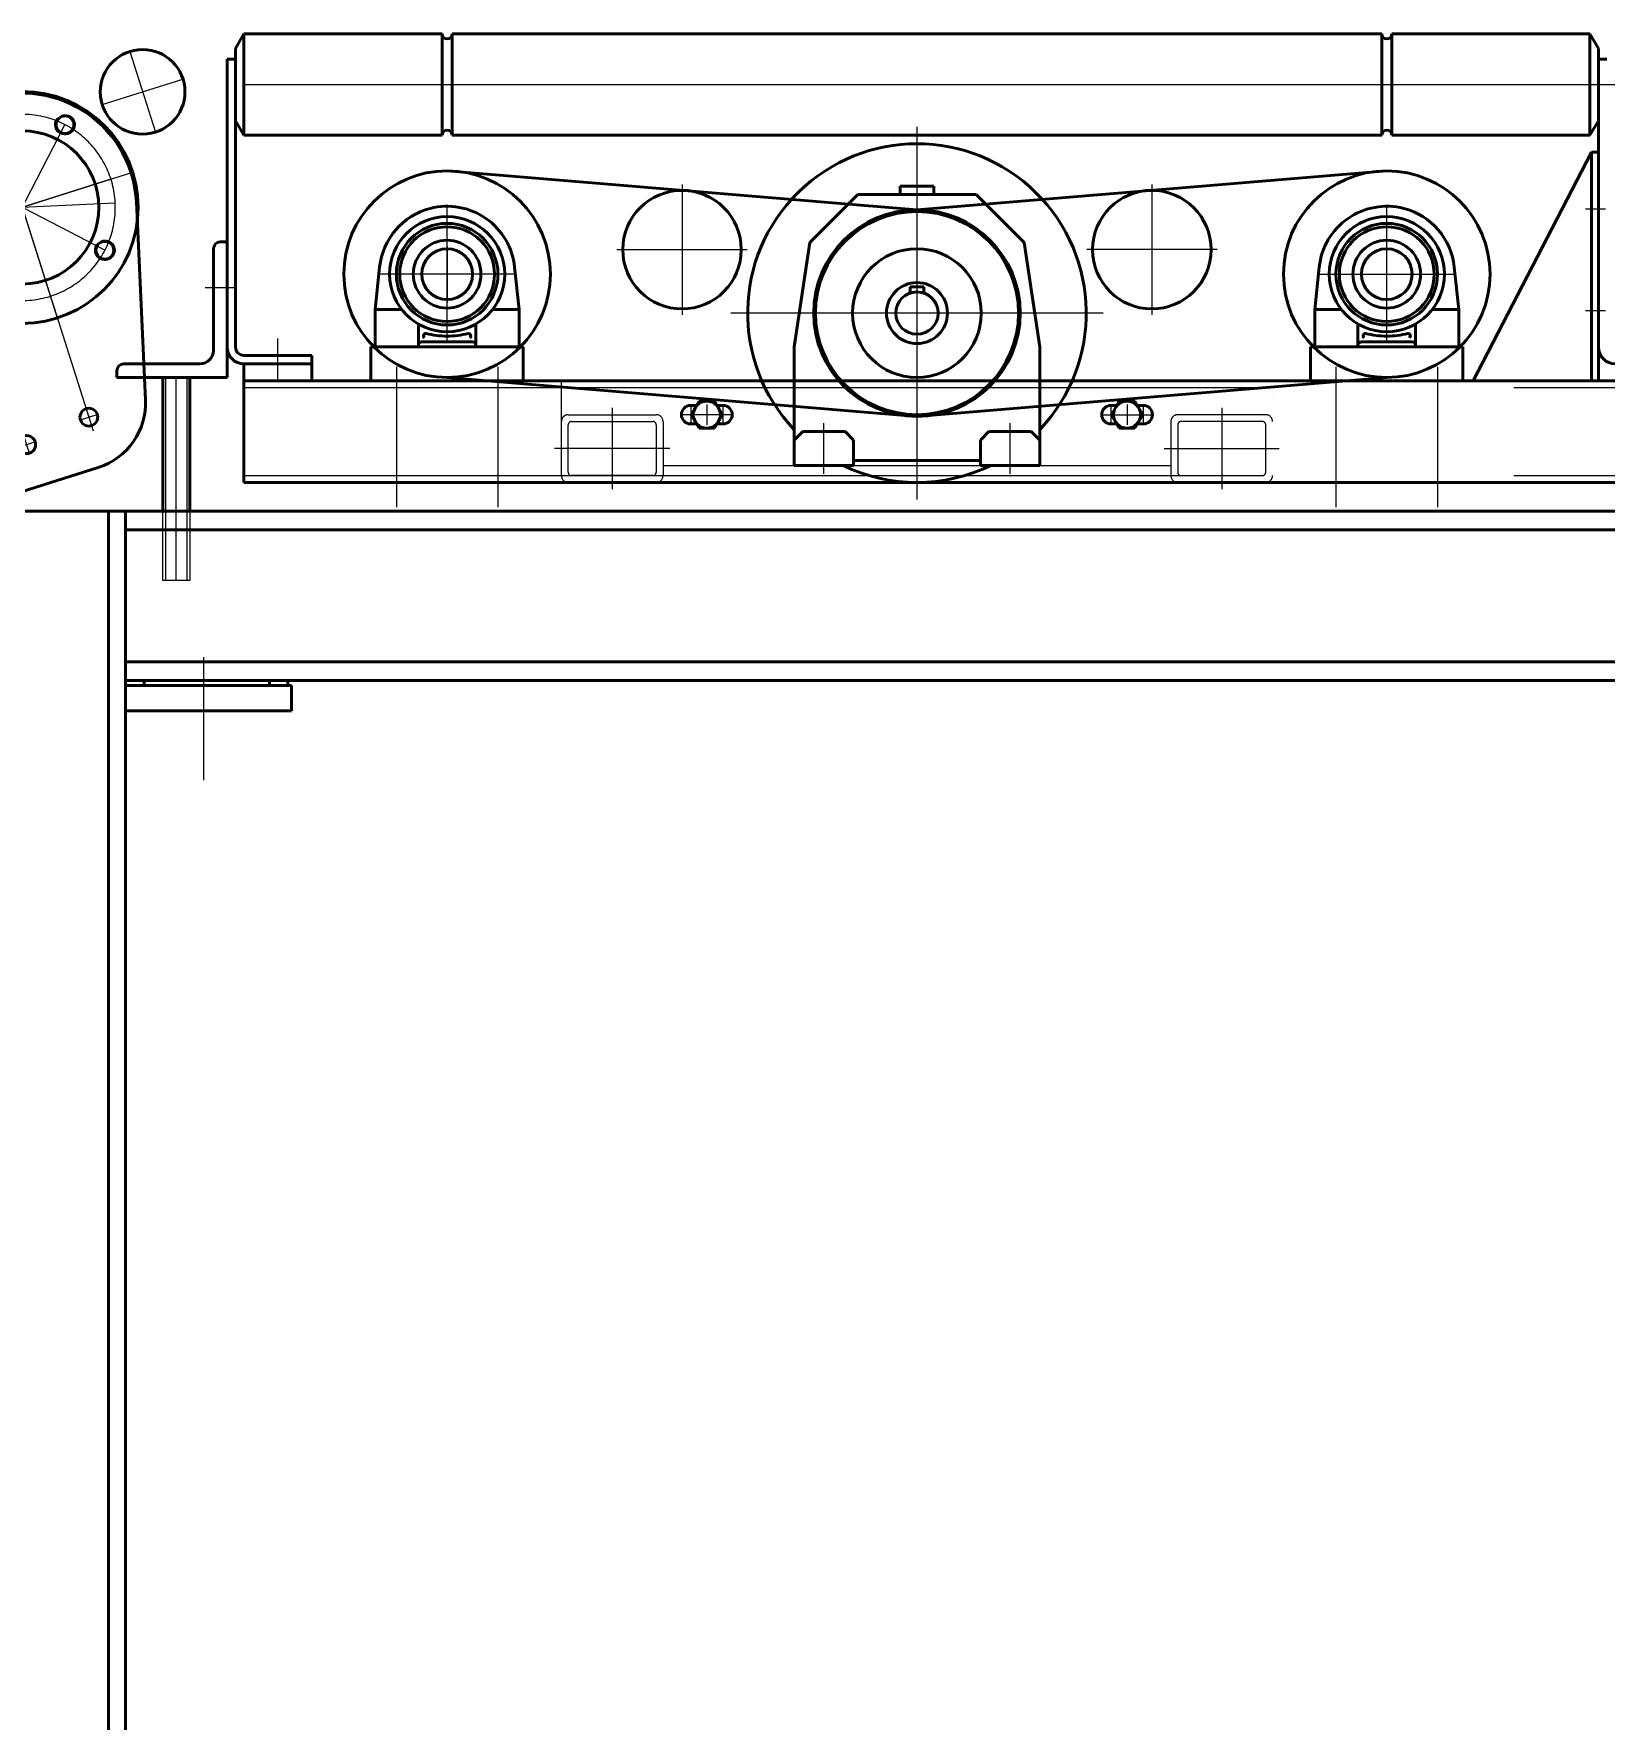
# Model space of a CAD drawing. Header units: millimetres. Extents: x 0 to 118800, y 79635 to 177025.
# Drawn here: x 30269 to 31198, y 100003 to 101000 of the extents above; entities that cross this region are included whole.
import ezdxf

# ---------------------------------------------------------------- set-up
doc = ezdxf.new("R2010")
doc.units = ezdxf.units.MM
doc.header["$LTSCALE"] = 200
for name, pattern in [('AM_DIN_F_W050', [6.25, 4.75, -1.5]), ('AM_DIN_G_W050', [13.75, 9.75, -1.5, 1, -1.5]), ('AM_ISO02W050x2', [3.75, 3, -0.75]), ('AM_ISO08W050x2', [9, 6, -0.75, 1.5, -0.75]), ('AUSGEZOGEN', [0]), ('PUNKT', [0.25, 0, -0.25])]:
    doc.linetypes.add(name, pattern=pattern)
doc.layers.add('1', color=7, linetype='Continuous')
for name, color, linetype, lineweight in [('AM_0', 7, 'Continuous', 50), ('AM_0N', 7, 'Continuous', 50), ('AM_2', 5, 'Continuous', 50), ('AM_3', 6, 'AM_DIN_F_W050', 25), ('AM_7', 4, 'AM_DIN_G_W050', 25)]:
    doc.layers.add(name, color=color, linetype=linetype, lineweight=lineweight)

# ---------------------------------------------------------------- blocks, each defined once
blk = doc.blocks.new('*U405')
at = {"layer": 'AM_0N'}
for p, q in [((30323.58, 100718.08), (30223.58, 100718.08)), ((30313.58, 100718.08), (30313.58, 99200.08)), ((30323.58, 99200.08), (30323.58, 100718.08))]:
    blk.add_line(p, q, dxfattribs=at)
blk = doc.blocks.new('AFlaschBD120')
at = {"layer": '1', "color": 4, "linetype": 'AUSGEZOGEN'}
for centre in [(398.79, 543.14), (476.57, 543.14), (398.79, 465.36), (476.57, 465.36)]:
    blk.add_arc(centre, 6, 85.77725, 56.52554, dxfattribs=at)
at = {"layer": 'AM_0'}
for p, q in [((437.68, 571.75), (466.68, 571.75)), ((466.68, 571.75), (466.68, 568.75)), ((466.68, 568.75), (717.68, 568.75)), ((717.68, 552.5), (717.68, 568.75)), ((717.68, 552.5), (729.68, 552.5)), ((729.68, 516.25), (729.68, 552.5)), ((612.68, 528.75), (612.68, 488.75)), ((612.68, 528.75), (642.68, 528.75)), ((642.68, 528.75), (642.68, 488.75)), ((717.68, 516.25), (729.68, 516.25)), ((717.68, 501.25), (717.68, 516.25)), ((717.68, 501.25), (729.68, 501.25)), ((729.68, 466), (729.68, 501.25)), ((612.68, 488.75), (642.68, 488.75)), ((372.48, 486.78), (402.72, 373.9)), ((717.68, 466), (729.68, 466)), ((717.68, 466), (717.68, 447.75)), ((717.68, 447.75), (687.68, 418.75)), ((532.65, 350.4), (601, 418.75)), ((601, 418.75), (687.68, 418.75)), ((441.36, 344.25), (517.8, 344.25))]:
    blk.add_line(p, q, dxfattribs=at)
for centre, radius in [((491.68, 562.75), 4), ((437.68, 504.25), 45.25), ((398.79, 543.14), 5.25), ((476.57, 543.14), 5.25), ((567.68, 543.75), 5.25), ((687.68, 543.75), 5.25), ((567.68, 473.75), 5.25), ((687.68, 473.75), 5.25), ((398.79, 465.36), 5.25), ((476.57, 465.36), 5.25), ((437.68, 374.25), 5.25), ((477.68, 369.97), 5.35), ((517.68, 365.69), 5.25)]:
    blk.add_circle(centre, radius, dxfattribs=at)
for centre, radius, start, end in [((437.68, 504.25), 67.5, 90.00001, 194.99995), ((441.36, 384.25), 40, 194.99997, 270), ((517.8, 365.25), 21, 270, 314.99999)]:
    blk.add_arc(centre, radius, start, end, dxfattribs=at)
at = {"layer": 'AM_3', "linetype": 'AM_ISO02W050x2'}
for p, q in [((550.18, 553.55), (550.18, 463.95)), ((550.18, 553.55), (585.18, 553.55)), ((585.18, 553.55), (585.18, 463.95)), ((670.18, 553.55), (705.18, 553.55)), ((670.18, 553.55), (670.18, 463.95)), ((705.18, 553.55), (705.18, 463.95)), ((550.18, 463.95), (585.18, 463.95)), ((670.18, 463.95), (705.18, 463.95))]:
    blk.add_line(p, q, dxfattribs=at)
for centre in [(548.22, 545.65), (548.22, 543.15), (548.22, 540.65), (587.13, 545.65), (587.13, 543.15), (587.13, 540.65), (668.22, 545.65), (668.22, 543.15), (668.22, 540.65), (707.13, 545.65), (707.13, 543.15), (707.13, 540.65), (548.22, 538.15), (587.13, 538.15), (668.22, 538.15), (707.13, 538.15), (548.22, 495.65), (548.22, 493.15), (548.22, 490.65), (587.13, 495.65), (587.13, 493.15), (587.13, 490.65), (668.22, 495.65), (668.22, 493.15), (668.22, 490.65), (707.13, 495.65), (707.13, 493.15), (707.13, 490.65), (548.22, 488.15), (587.13, 488.15), (668.22, 488.15), (707.13, 488.15)]:
    blk.add_arc(centre, 2, 180, 0, dxfattribs=at)
at = {"layer": 'AM_7', "linetype": 'AM_ISO08W050x2'}
for p, q in [((437.68, 577.3), (437.68, 365.69)), ((496.08, 562.75), (487.28, 562.75)), ((491.68, 567.15), (491.68, 558.35)), ((567.68, 533.5), (567.68, 554)), ((687.68, 533.5), (687.68, 554)), ((717.68, 465.5), (717.68, 552)), ((398.79, 465.36), (476.57, 543.14)), ((476.57, 465.36), (398.79, 543.14)), ((557.43, 543.75), (577.93, 543.75)), ((677.43, 543.75), (697.93, 543.75)), ((627.68, 528.75), (627.68, 488.75)), ((593.61, 508.75), (648.94, 508.75)), ((382.68, 504.25), (555.94, 504.25)), ((384.55, 490.02), (437.68, 504.25)), ((567.68, 463.5), (567.68, 484)), ((687.68, 463.5), (687.68, 484)), ((557.43, 473.75), (577.93, 473.75)), ((677.43, 473.75), (697.93, 473.75)), ((437.68, 380.03), (437.68, 368.48)), ((443.45, 374.25), (431.9, 374.25)), ((483.56, 369.97), (471.79, 369.97)), ((477.68, 375.86), (477.68, 364.09)), ((517.68, 371.47), (517.68, 359.92)), ((523.45, 365.69), (511.9, 365.69))]:
    blk.add_line(p, q, dxfattribs=at)
blk.add_circle((437.68, 504.25), 55, dxfattribs=at)
blk = doc.blocks.new('guf ohne Mittelspannung')
at = {"layer": 'AM_0'}
for centre, radius in [((-3360, -25), 25), ((-3271.5, -68.5), 68.5)]:
    blk.add_circle(centre, radius, dxfattribs=at)
at = {"layer": 'AM_7', "linetype": 'AM_ISO08W050x2'}
for p, q in [((-3360, 0), (-3360, -50)), ((-3271.5, 0), (-3271.5, -137)), ((-3335, -25), (-3385, -25)), ((-3203, -68.5), (-3340, -68.5))]:
    blk.add_line(p, q, dxfattribs=at)
at = {"layer": 'AM_0'}
blk.add_blockref('AFlaschBD120', (-3709.18, -572.75), dxfattribs=at)

msp = doc.modelspace()

# ---------------------------------------------------------------- linework, layer by layer
at = {"layer": '1', "color": 5, "linetype": 'PUNKT'}
msp.add_line((31001.08, 100735.08), (31001.08, 100795.08), dxfattribs=at)
msp.add_line((31001.08, 100735.08), (31001.08, 100795.08), dxfattribs=at)
at = {"layer": '1', "color": 7, "linetype": 'AUSGEZOGEN'}
for p, q in [((30637.08, 100735.08), (30585.08, 100735.08)), ((30637.08, 100735.08), (30585.08, 100735.08)), ((30641.08, 100735.08), (30941.08, 100735.08)), ((30641.08, 100735.08), (30941.08, 100735.08)), ((30945.08, 100735.08), (30997.08, 100735.08)), ((30945.08, 100735.08), (30997.08, 100735.08))]:
    msp.add_line(p, q, dxfattribs=at)
at = {"layer": '1', "color": 5, "linetype": 'PUNKT'}
for centre in [(30666.97, 100775.08), (30666.97, 100775.08), (30915.19, 100775.08), (30915.19, 100775.08)]:
    msp.add_circle(centre, 5.5, dxfattribs=at)
at = {"layer": 'AM_0'}
for p, q in [((30393.58, 101000.08), (30388.58, 100991.41)), ((30393.58, 101000.08), (30388.58, 100991.41)), ((30393.58, 100940.08), (30393.58, 101000.08)), ((30393.58, 101000.08), (30510.58, 101000.08)), ((30393.58, 100940.08), (30393.58, 101000.08)), ((30393.58, 101000.08), (30510.58, 101000.08)), ((30510.58, 101000.08), (30510.58, 100940.08)), ((30510.58, 101000.08), (30510.58, 100940.08)), ((30516.58, 101000.08), (30516.58, 100940.08)), ((30516.58, 101000.08), (31065.58, 101000.08)), ((30516.58, 101000.08), (30516.58, 100940.08)), ((30516.58, 101000.08), (31065.58, 101000.08)), ((31065.58, 101000.08), (31065.58, 100940.08)), ((31065.58, 101000.08), (31065.58, 100940.08)), ((31071.58, 101000.08), (31188.58, 101000.08)), ((31071.58, 101000.08), (31071.58, 100940.08)), ((31071.58, 101000.08), (31071.58, 100940.08)), ((31071.58, 101000.08), (31188.58, 101000.08)), ((31188.58, 101000.08), (31188.58, 100940.08)), ((31188.58, 101000.08), (31193.58, 100991.41)), ((31188.58, 101000.08), (31188.58, 100940.08)), ((31188.58, 101000.08), (31193.58, 100991.41)), ((30388.58, 100948.74), (30388.58, 100991.42)), ((30388.58, 100948.74), (30388.58, 100991.42)), ((31193.58, 100948.74), (31193.58, 100991.42)), ((31193.58, 100948.74), (31193.58, 100991.42)), ((30388.58, 100985.08), (30383.58, 100985.08)), ((30383.58, 100815.08), (30383.58, 100985.08)), ((30388.58, 100985.08), (30383.58, 100985.08)), ((30383.58, 100815.08), (30383.58, 100985.08)), ((30388.58, 100815.08), (30388.58, 100985.08)), ((30388.58, 100815.08), (30388.58, 100985.08)), ((31198.58, 100985.08), (31193.58, 100985.08)), ((31193.58, 100815.08), (31193.58, 100985.08)), ((31198.58, 100985.08), (31193.58, 100985.08)), ((31193.58, 100815.08), (31193.58, 100985.08)), ((30393.58, 100940.08), (30388.58, 100948.74)), ((30393.58, 100940.08), (30388.58, 100948.74)), ((31188.58, 100940.08), (31193.58, 100948.74)), ((31188.58, 100940.08), (31193.58, 100948.74)), ((30393.58, 100940.08), (30510.58, 100940.08)), ((30393.58, 100940.08), (30510.58, 100940.08)), ((30516.58, 100940.08), (31065.58, 100940.08)), ((30516.58, 100940.08), (31065.58, 100940.08)), ((31071.58, 100940.08), (31188.58, 100940.08)), ((31071.58, 100940.08), (31188.58, 100940.08)), ((31119.58, 100795.08), (31189.58, 100930.08)), ((31119.58, 100795.08), (31189.58, 100930.08)), ((31189.58, 100795.08), (31189.58, 100930.08)), ((31193.58, 100930.08), (31189.58, 100930.08)), ((31189.58, 100795.08), (31189.58, 100930.08)), ((31193.58, 100930.08), (31189.58, 100930.08)), ((31193.58, 100795.08), (31193.58, 100930.08)), ((31193.58, 100795.08), (31193.58, 100930.08)), ((30801.08, 100910.08), (30781.08, 100910.08)), ((30781.08, 100910.08), (30781.08, 100905.08)), ((30801.08, 100910.08), (30781.08, 100910.08)), ((30781.08, 100910.08), (30781.08, 100905.08)), ((30801.08, 100910.08), (30801.08, 100905.08)), ((30801.08, 100910.08), (30801.08, 100905.08)), ((30756.08, 100905.08), (30727.79, 100876.79)), ((30756.08, 100905.08), (30727.79, 100876.79)), ((30756.08, 100905.08), (30826.08, 100905.08)), ((30756.08, 100905.08), (30826.08, 100905.08)), ((30826.08, 100905.08), (30854.36, 100876.79)), ((30826.08, 100905.08), (30854.36, 100876.79)), ((30379.58, 100877.08), (30383.58, 100877.08)), ((30379.58, 100877.08), (30383.58, 100877.08)), ((30383.58, 100877.08), (30383.58, 100797.08)), ((30383.58, 100877.08), (30383.58, 100797.08)), ((30375.58, 100813.08), (30375.58, 100873.08)), ((30375.58, 100813.08), (30375.58, 100873.08)), ((30727.79, 100876.79), (30718.58, 100815.08)), ((30727.79, 100876.79), (30718.58, 100815.08)), ((30854.36, 100876.79), (30863.58, 100815.08)), ((30854.36, 100876.79), (30863.58, 100815.08)), ((30471.08, 100837.18), (30473.7, 100862.24)), ((30471.08, 100837.18), (30473.7, 100862.24)), ((30556.08, 100837.18), (30553.46, 100862.24)), ((30556.08, 100837.18), (30553.46, 100862.24)), ((31026.08, 100837.18), (31028.7, 100862.24)), ((31026.08, 100837.18), (31028.7, 100862.24)), ((31111.08, 100837.18), (31108.46, 100862.24)), ((31111.08, 100837.18), (31108.46, 100862.24)), ((30795.08, 100850.58), (30787.08, 100850.58)), ((30787.08, 100850.58), (30787.08, 100846.92)), ((30795.08, 100850.58), (30787.08, 100850.58)), ((30787.08, 100850.58), (30787.08, 100846.92)), ((30795.08, 100846.92), (30795.08, 100850.58)), ((30795.08, 100846.92), (30795.08, 100850.58)), ((30486.76, 100837.18), (30471.08, 100837.18)), ((30471.08, 100815.18), (30471.08, 100837.18)), ((30486.76, 100837.18), (30471.08, 100837.18)), ((30471.08, 100815.18), (30471.08, 100837.18)), ((30556.08, 100837.18), (30540.4, 100837.18)), ((30556.08, 100837.18), (30540.4, 100837.18)), ((30556.08, 100815.18), (30556.08, 100837.18)), ((30556.08, 100815.18), (30556.08, 100837.18)), ((31026.08, 100837.18), (31041.76, 100837.18)), ((31026.08, 100815.18), (31026.08, 100837.18)), ((31026.08, 100837.18), (31041.76, 100837.18)), ((31026.08, 100815.18), (31026.08, 100837.18)), ((31095.4, 100837.18), (31111.08, 100837.18)), ((31095.4, 100837.18), (31111.08, 100837.18)), ((31111.08, 100815.18), (31111.08, 100837.18)), ((31111.08, 100815.18), (31111.08, 100837.18)), ((30496.58, 100815.18), (30496.58, 100828.63)), ((30496.58, 100815.18), (30496.58, 100828.63)), ((30530.58, 100815.18), (30530.58, 100828.63)), ((30530.58, 100815.18), (30530.58, 100828.63)), ((31051.58, 100815.18), (31051.58, 100828.63)), ((31051.58, 100815.18), (31051.58, 100828.63)), ((31085.58, 100815.18), (31085.58, 100828.63)), ((31085.58, 100815.18), (31085.58, 100828.63)), ((30528.58, 100818.08), (30498.58, 100818.08)), ((30528.58, 100818.08), (30498.58, 100818.08)), ((31053.58, 100818.08), (31083.58, 100818.08)), ((31053.58, 100818.08), (31083.58, 100818.08)), ((30433.58, 100810.08), (30393.58, 100810.08)), ((30433.58, 100810.08), (30393.58, 100810.08)), ((30433.58, 100805.08), (30433.58, 100810.08)), ((30433.58, 100805.08), (30433.58, 100810.08)), ((30468.58, 100815.18), (30468.58, 100795.08)), ((30558.58, 100815.18), (30468.58, 100815.18)), ((30468.58, 100815.18), (30468.58, 100795.08)), ((30558.58, 100815.18), (30468.58, 100815.18)), ((30496.58, 100815.18), (30471.08, 100815.18)), ((30496.58, 100815.18), (30471.08, 100815.18)), ((30556.08, 100815.18), (30530.58, 100815.18)), ((30556.08, 100815.18), (30530.58, 100815.18)), ((30558.58, 100795.08), (30558.58, 100815.18)), ((30558.58, 100795.08), (30558.58, 100815.18)), ((30718.58, 100766.2), (30718.58, 100815.08)), ((30718.58, 100766.2), (30718.58, 100815.08)), ((30863.58, 100745.08), (30863.58, 100815.08)), ((30863.58, 100745.08), (30863.58, 100815.08)), ((31023.58, 100815.18), (31113.58, 100815.18)), ((31023.58, 100795.08), (31023.58, 100815.18)), ((31023.58, 100815.18), (31113.58, 100815.18)), ((31023.58, 100795.08), (31023.58, 100815.18)), ((31026.08, 100815.18), (31051.58, 100815.18)), ((31026.08, 100815.18), (31051.58, 100815.18)), ((31085.58, 100815.18), (31111.08, 100815.18)), ((31085.58, 100815.18), (31111.08, 100815.18)), ((31113.58, 100815.18), (31113.58, 100795.08)), ((31113.58, 100815.18), (31113.58, 100795.08)), ((30318.58, 100801.08), (30318.58, 100797.08)), ((30318.58, 100801.08), (30318.58, 100797.08)), ((30322.58, 100805.08), (30367.58, 100805.08)), ((30322.58, 100805.08), (30367.58, 100805.08)), ((30393.58, 100805.08), (30393.58, 100795.08)), ((30393.58, 100805.08), (30433.58, 100805.08)), ((30433.58, 100805.08), (30393.58, 100805.08)), ((30433.58, 100805.08), (30393.58, 100805.08)), ((30393.58, 100805.08), (30393.58, 100795.08)), ((30393.58, 100805.08), (30433.58, 100805.08)), ((30433.58, 100805.08), (30393.58, 100805.08)), ((30433.58, 100805.08), (30393.58, 100805.08)), ((30433.58, 100795.08), (30433.58, 100805.08)), ((30433.58, 100795.08), (30433.58, 100805.08)), ((30383.58, 100797.08), (30318.58, 100797.08)), ((30383.58, 100797.08), (30318.58, 100797.08)), ((30345.58, 100718.08), (30345.58, 100797.08)), ((30345.58, 100718.08), (30345.58, 100797.08)), ((30361.58, 100797.08), (30361.58, 100718.08)), ((30361.58, 100797.08), (30361.58, 100718.08)), ((30393.58, 100795.08), (30393.58, 100735.08)), ((30393.58, 100795.08), (31119.58, 100795.08)), ((30393.58, 100795.08), (30433.58, 100795.08)), ((30393.58, 100795.08), (30393.58, 100735.08)), ((30393.58, 100795.08), (31119.58, 100795.08)), ((30393.58, 100795.08), (30433.58, 100795.08)), ((31119.58, 100795.08), (31193.58, 100795.08)), ((31119.58, 100795.08), (31193.58, 100795.08)), ((31189.58, 100795.08), (31998.58, 100795.08)), ((31189.58, 100795.08), (31998.58, 100795.08)), ((30660.91, 100780.58), (30657.47, 100780.58)), ((30660.91, 100780.58), (30657.47, 100780.58)), ((30657.73, 100775.08), (30662.35, 100783.08)), ((30657.73, 100775.08), (30662.35, 100783.08)), ((30662.35, 100783.08), (30671.59, 100783.08)), ((30662.35, 100783.08), (30671.59, 100783.08)), ((30671.59, 100783.08), (30676.21, 100775.08)), ((30671.59, 100783.08), (30676.21, 100775.08)), ((30676.47, 100780.58), (30673.03, 100780.58)), ((30676.47, 100780.58), (30673.03, 100780.58)), ((30905.69, 100780.58), (30909.12, 100780.58)), ((30905.69, 100780.58), (30909.12, 100780.58)), ((30905.95, 100775.08), (30910.57, 100783.08)), ((30905.95, 100775.08), (30910.57, 100783.08)), ((30910.57, 100783.08), (30919.81, 100783.08)), ((30910.57, 100783.08), (30919.81, 100783.08)), ((30919.81, 100783.08), (30924.42, 100775.08)), ((30919.81, 100783.08), (30924.42, 100775.08)), ((30921.25, 100780.58), (30924.69, 100780.58)), ((30921.25, 100780.58), (30924.69, 100780.58)), ((30657.47, 100769.58), (30660.91, 100769.58)), ((30657.47, 100769.58), (30660.91, 100769.58)), ((30662.35, 100767.08), (30657.73, 100775.08)), ((30662.35, 100767.08), (30657.73, 100775.08)), ((30676.21, 100775.08), (30671.59, 100767.08)), ((30676.21, 100775.08), (30671.59, 100767.08)), ((30673.03, 100769.58), (30676.47, 100769.58)), ((30673.03, 100769.58), (30676.47, 100769.58)), ((30909.12, 100769.58), (30905.69, 100769.58)), ((30909.12, 100769.58), (30905.69, 100769.58)), ((30910.57, 100767.08), (30905.95, 100775.08)), ((30910.57, 100767.08), (30905.95, 100775.08)), ((30924.42, 100775.08), (30919.81, 100767.08)), ((30924.42, 100775.08), (30919.81, 100767.08)), ((30924.69, 100769.58), (30921.25, 100769.58)), ((30924.69, 100769.58), (30921.25, 100769.58)), ((30671.59, 100767.08), (30662.35, 100767.08)), ((30671.59, 100767.08), (30662.35, 100767.08)), ((30718.58, 100745.08), (30718.58, 100766.2)), ((30718.58, 100745.08), (30718.58, 100766.2)), ((30723.58, 100765.08), (30718.58, 100760.08)), ((30723.58, 100765.08), (30718.58, 100760.08)), ((30723.58, 100765.08), (30748.58, 100765.08)), ((30723.58, 100765.08), (30748.58, 100765.08)), ((30753.58, 100760.08), (30748.58, 100765.08)), ((30753.58, 100760.08), (30748.58, 100765.08)), ((30753.58, 100745.08), (30753.58, 100760.08)), ((30753.58, 100745.08), (30753.58, 100760.08)), ((30833.58, 100765.08), (30828.58, 100760.08)), ((30833.58, 100765.08), (30828.58, 100760.08)), ((30828.58, 100745.08), (30828.58, 100760.08)), ((30828.58, 100745.08), (30828.58, 100760.08)), ((30833.58, 100765.08), (30858.58, 100765.08)), ((30833.58, 100765.08), (30858.58, 100765.08)), ((30858.58, 100765.08), (30863.58, 100760.08)), ((30858.58, 100765.08), (30863.58, 100760.08)), ((30919.81, 100767.08), (30910.57, 100767.08)), ((30919.81, 100767.08), (30910.57, 100767.08)), ((30828.58, 100748.08), (30753.58, 100748.08)), ((30828.58, 100748.08), (30753.58, 100748.08)), ((30718.58, 100745.08), (30747.49, 100745.08)), ((30718.58, 100745.08), (30747.49, 100745.08)), ((30747.49, 100745.08), (30753.58, 100745.08)), ((30747.49, 100745.08), (30753.58, 100745.08)), ((30863.58, 100745.08), (30828.58, 100745.08)), ((30863.58, 100745.08), (30828.58, 100745.08)), ((30393.58, 100735.08), (31998.58, 100735.08)), ((30393.58, 100735.08), (31998.58, 100735.08)), ((30323.58, 100718.08), (31972.58, 100718.08)), ((30323.58, 100718.08), (31972.58, 100718.08)), ((30323.58, 100707.08), (32068.58, 100707.08)), ((30323.58, 100707.08), (32068.58, 100707.08)), ((30323.58, 100629.08), (32068.58, 100629.08)), ((30323.58, 100629.08), (32068.58, 100629.08)), ((30323.58, 100618.08), (32068.58, 100618.08)), ((30323.58, 100618.08), (32068.58, 100618.08)), ((30334.58, 100615.08), (30334.58, 100618.08)), ((30334.58, 100615.08), (30334.58, 100618.08)), ((30408.58, 100615.08), (30408.58, 100618.08)), ((30408.58, 100615.08), (30408.58, 100618.08)), ((30419.58, 100615.08), (30419.58, 100618.08)), ((30419.58, 100615.08), (30419.58, 100618.08)), ((30421.58, 100615.08), (30323.58, 100615.08)), ((30421.58, 100615.08), (30323.58, 100615.08)), ((30421.58, 100600.08), (30421.58, 100615.08)), ((30421.58, 100600.08), (30421.58, 100615.08)), ((30323.58, 100600.08), (30421.58, 100600.08)), ((30323.58, 100600.08), (30421.58, 100600.08))]:
    msp.add_line(p, q, dxfattribs=at)
for centre, radius in [((30513.58, 100858.08), 34), ((30513.58, 100858.08), 34), ((30513.58, 100858.08), 34), ((30513.58, 100858.08), 34), ((30513.58, 100858.08), 30), ((30513.58, 100858.08), 30), ((30791.08, 100835.08), 61), ((30791.08, 100835.08), 61), ((30791.08, 100835.08), 60), ((30791.08, 100835.08), 60), ((31068.58, 100858.08), 34), ((31068.58, 100858.08), 34), ((31068.58, 100858.08), 30), ((31068.58, 100858.08), 30), ((30513.58, 100858.08), 28), ((30513.58, 100858.08), 28), ((30513.58, 100858.08), 20), ((30513.58, 100858.08), 20), ((31068.58, 100858.08), 28), ((31068.58, 100858.08), 28), ((31068.58, 100858.08), 20), ((31068.58, 100858.08), 20), ((30513.58, 100858.08), 15), ((30513.58, 100858.08), 15), ((30513.58, 100858.08), 15), ((30513.58, 100858.08), 15), ((31068.58, 100858.08), 15), ((31068.58, 100858.08), 15), ((30791.08, 100835.08), 18), ((30791.08, 100835.08), 18), ((30791.08, 100835.08), 12.5), ((30791.08, 100835.08), 12.5), ((30666.97, 100775.08), 8), ((30666.97, 100775.08), 8), ((30915.19, 100775.08), 8), ((30915.19, 100775.08), 8)]:
    msp.add_circle(centre, radius, dxfattribs=at)
for centre, radius, start, end in [((30513.58, 101000.08), 3, 180, 0), ((30513.58, 101000.08), 3, 180, 0), ((31068.58, 101000.08), 3, 180, 0), ((31068.58, 101000.08), 3, 180, 0), ((30513.58, 100940.08), 3, 0, 180), ((30513.58, 100940.08), 3, 0, 180), ((31068.58, 100940.08), 3, 0, 180), ((31068.58, 100940.08), 3, 0, 180), ((30791.08, 100835.08), 100, 316.46887, 223.53113), ((30791.08, 100835.08), 100, 316.46887, 223.53113), ((30513.58, 100858.08), 40.1, 104.46856, 174.03957), ((30513.58, 100858.08), 40.1, 104.46856, 174.03957), ((30513.58, 100858.08), 40.1, 5.96028, 104.46856), ((30513.58, 100858.08), 40.1, 5.96028, 104.46856), ((31068.58, 100858.08), 40.1, 75.53146, 174.03973), ((31068.58, 100858.08), 40.1, 75.53146, 174.03973), ((31068.58, 100858.08), 40.1, 5.96045, 75.53146), ((31068.58, 100858.08), 40.1, 5.96045, 75.53146), ((30379.58, 100873.08), 4, 90.00001, 180), ((30379.58, 100873.08), 4, 90.00001, 180), ((30498.58, 100816.08), 2, 90.00001, 180), ((30498.58, 100816.08), 2, 90.00001, 180), ((30500.98, 100821.65), 1.36, 83.0233, 235.1304), ((30500.98, 100821.65), 1.36, 83.0233, 235.1304), ((30513.88, 100875.73), 54.25, 256.42221, 269.68594), ((30513.88, 100875.73), 54.25, 256.42221, 269.68594), ((30513.28, 100875.73), 54.25, 270.31406, 283.57779), ((30513.28, 100875.73), 54.25, 270.31406, 283.57779), ((30526.18, 100821.65), 1.36, 304.8696, 96.97668), ((30526.18, 100821.65), 1.36, 304.8696, 96.97668), ((30528.58, 100816.08), 2, 0, 90.00001), ((30528.58, 100816.08), 2, 0, 90.00001), ((31053.58, 100816.08), 2, 90.00001, 180), ((31053.58, 100816.08), 2, 90.00001, 180), ((31055.98, 100821.65), 1.36, 83.02332, 235.13043), ((31055.98, 100821.65), 1.36, 83.02332, 235.13043), ((31068.88, 100875.73), 54.25, 256.42221, 269.68594), ((31068.88, 100875.73), 54.25, 256.42221, 269.68594), ((31068.28, 100875.73), 54.25, 270.31406, 283.57779), ((31068.28, 100875.73), 54.25, 270.31406, 283.57779), ((31081.18, 100821.65), 1.36, 304.8696, 96.97672), ((31081.18, 100821.65), 1.36, 304.8696, 96.97672), ((31083.58, 100816.08), 2, 0, 90.00001), ((31083.58, 100816.08), 2, 0, 90.00001), ((30367.58, 100813.08), 8, 270, 0), ((30367.58, 100813.08), 8, 270, 0), ((30393.58, 100815.08), 10, 180, 270), ((30393.58, 100815.08), 10, 180, 270), ((30393.58, 100815.08), 5, 180, 270), ((30393.58, 100815.08), 5, 180, 270), ((31203.58, 100815.08), 10, 180, 270), ((31203.58, 100815.08), 10, 180, 270), ((30322.58, 100801.08), 4, 90.00001, 180), ((30322.58, 100801.08), 4, 90.00001, 180), ((30657.47, 100775.08), 5.5, 90.00001, 270.00001), ((30657.47, 100775.08), 5.5, 90.00001, 270.00001), ((30676.47, 100775.08), 5.5, 270, 90), ((30676.47, 100775.08), 5.5, 270, 90), ((30905.69, 100775.08), 5.5, 89.99999, 269.99999), ((30905.69, 100775.08), 5.5, 89.99999, 269.99999), ((30924.69, 100775.08), 5.5, 270, 90), ((30924.69, 100775.08), 5.5, 270, 90), ((30791.08, 100835.08), 100, 244.15872, 295.84131), ((30791.08, 100835.08), 100, 244.15872, 295.84131)]:
    msp.add_arc(centre, radius, start, end, dxfattribs=at)
at = {"layer": 'AM_2'}
for p, q in [((30791.08, 100896.08), (30513.58, 100919.08)), ((30791.08, 100896.08), (30513.58, 100919.08)), ((30791.08, 100896.08), (31068.58, 100919.08)), ((30791.08, 100896.08), (31068.58, 100919.08)), ((30791.08, 100774.08), (30513.58, 100797.08)), ((30791.08, 100774.08), (30513.58, 100797.08)), ((30791.08, 100774.08), (31068.58, 100797.08)), ((30791.08, 100774.08), (31068.58, 100797.08))]:
    msp.add_line(p, q, dxfattribs=at)
for centre, radius in [((30513.58, 100858.08), 61), ((30513.58, 100858.08), 61), ((31068.58, 100858.08), 61), ((31068.58, 100858.08), 61), ((30652.33, 100872.58), 35), ((30652.33, 100872.58), 35), ((30929.83, 100872.58), 35), ((30929.83, 100872.58), 35), ((30791.08, 100835.08), 38), ((30791.08, 100835.08), 38)]:
    msp.add_circle(centre, radius, dxfattribs=at)
at = {"layer": 'AM_3', "linetype": 'AM_ISO02W050x2'}
for p, q in [((30347.33, 100718.08), (30347.33, 100797.08)), ((30347.33, 100718.08), (30347.33, 100797.08)), ((30359.83, 100797.08), (30359.83, 100718.08)), ((30359.83, 100797.08), (30359.83, 100718.08)), ((30393.58, 100791.08), (31998.58, 100791.08)), ((30393.58, 100791.08), (31998.58, 100791.08)), ((30581.08, 100739.08), (30581.08, 100795.08)), ((30581.08, 100739.08), (30581.08, 100795.08)), ((30585.08, 100775.08), (30637.08, 100775.08)), ((30585.08, 100775.08), (30637.08, 100775.08)), ((30585.08, 100741.08), (30585.08, 100769.08)), ((30585.08, 100741.08), (30585.08, 100769.08)), ((30587.08, 100771.08), (30635.08, 100771.08)), ((30587.08, 100771.08), (30635.08, 100771.08)), ((30637.08, 100769.08), (30637.08, 100741.08)), ((30637.08, 100769.08), (30637.08, 100741.08)), ((30641.08, 100771.08), (30641.08, 100739.08)), ((30641.08, 100771.08), (30641.08, 100739.08)), ((30941.08, 100771.08), (30941.08, 100739.08)), ((30941.08, 100771.08), (30941.08, 100739.08)), ((30997.08, 100775.08), (30945.08, 100775.08)), ((30997.08, 100775.08), (30945.08, 100775.08)), ((30945.08, 100769.08), (30945.08, 100741.08)), ((30945.08, 100769.08), (30945.08, 100741.08)), ((30995.08, 100771.08), (30947.08, 100771.08)), ((30995.08, 100771.08), (30947.08, 100771.08)), ((30997.08, 100741.08), (30997.08, 100769.08)), ((30997.08, 100741.08), (30997.08, 100769.08)), ((30393.58, 100739.08), (31998.58, 100739.08)), ((30393.58, 100739.08), (31998.58, 100739.08)), ((30635.08, 100739.08), (30587.08, 100739.08)), ((30635.08, 100739.08), (30587.08, 100739.08)), ((30641.08, 100745.08), (30941.08, 100745.08)), ((30641.08, 100745.08), (30941.08, 100745.08)), ((30947.08, 100739.08), (30995.08, 100739.08)), ((30947.08, 100739.08), (30995.08, 100739.08)), ((30345.58, 100677.08), (30345.58, 100718.08)), ((30345.58, 100677.08), (30345.58, 100718.08)), ((30347.33, 100677.08), (30347.33, 100718.08)), ((30347.33, 100677.08), (30347.33, 100718.08)), ((30359.83, 100718.08), (30359.83, 100677.08)), ((30359.83, 100718.08), (30359.83, 100677.08)), ((30361.58, 100718.08), (30361.58, 100677.08)), ((30361.58, 100718.08), (30361.58, 100677.08)), ((30361.58, 100677.08), (30345.58, 100677.08)), ((30361.58, 100677.08), (30345.58, 100677.08))]:
    msp.add_line(p, q, dxfattribs=at)
for centre, radius, start, end in [((30585.08, 100771.08), 4, 89.99999, 180), ((30585.08, 100771.08), 4, 89.99999, 180), ((30587.08, 100769.08), 2, 89.99999, 180), ((30587.08, 100769.08), 2, 89.99999, 180), ((30635.08, 100769.08), 2, 0, 90), ((30635.08, 100769.08), 2, 0, 90), ((30637.08, 100771.08), 4, 0, 90), ((30637.08, 100771.08), 4, 0, 90), ((30945.08, 100771.08), 4, 89.99999, 180), ((30945.08, 100771.08), 4, 89.99999, 180), ((30947.08, 100769.08), 2, 89.99999, 180), ((30947.08, 100769.08), 2, 89.99999, 180), ((30995.08, 100769.08), 2, 0, 90), ((30995.08, 100769.08), 2, 0, 90), ((30997.08, 100771.08), 4, 0, 90), ((30997.08, 100771.08), 4, 0, 90), ((30585.08, 100739.08), 4, 180, 270), ((30585.08, 100739.08), 4, 180, 270), ((30587.08, 100741.08), 2, 180, 270), ((30587.08, 100741.08), 2, 180, 270), ((30635.08, 100741.08), 2, 270, 0), ((30635.08, 100741.08), 2, 270, 0), ((30637.08, 100739.08), 4, 270, 0), ((30637.08, 100739.08), 4, 270, 0), ((30945.08, 100739.08), 4, 180, 270), ((30945.08, 100739.08), 4, 180, 270), ((30947.08, 100741.08), 2, 180, 270), ((30947.08, 100741.08), 2, 180, 270), ((30995.08, 100741.08), 2, 270, 0), ((30995.08, 100741.08), 2, 270, 0), ((30997.08, 100739.08), 4, 270, 0), ((30997.08, 100739.08), 4, 270, 0)]:
    msp.add_arc(centre, radius, start, end, dxfattribs=at)
at = {"layer": 'AM_7', "linetype": 'AM_ISO08W050x2'}
for p, q in [((30393.58, 100970.08), (31998.58, 100970.08)), ((30393.58, 100970.08), (31998.58, 100970.08)), ((30791.08, 100945.08), (30791.08, 100725.08)), ((30791.08, 100945.08), (30791.08, 100725.08)), ((30652.33, 100911.08), (30652.33, 100834.08)), ((30652.33, 100911.08), (30652.33, 100834.08)), ((30929.83, 100911.08), (30929.83, 100834.08)), ((30929.83, 100911.08), (30929.83, 100834.08)), ((30513.58, 100818.08), (30513.58, 100898.08)), ((30513.58, 100818.08), (30513.58, 100898.08)), ((31068.58, 100818.08), (31068.58, 100898.08)), ((31068.58, 100818.08), (31068.58, 100898.08)), ((31186.02, 100896.58), (31197.85, 100896.58)), ((31186.02, 100896.58), (31197.85, 100896.58)), ((30513.58, 100874.58), (30513.58, 100841.58)), ((30513.58, 100874.58), (30513.58, 100841.58)), ((30613.83, 100872.58), (30690.83, 100872.58)), ((30613.83, 100872.58), (30690.83, 100872.58)), ((30968.33, 100872.58), (30891.33, 100872.58)), ((30968.33, 100872.58), (30891.33, 100872.58)), ((30553.58, 100858.08), (30473.58, 100858.08)), ((30553.58, 100858.08), (30473.58, 100858.08)), ((30530.08, 100858.08), (30497.08, 100858.08)), ((30530.08, 100858.08), (30497.08, 100858.08)), ((31028.58, 100858.08), (31108.58, 100858.08)), ((31028.58, 100858.08), (31108.58, 100858.08)), ((30388.58, 100850.08), (30370.58, 100850.08)), ((30388.58, 100850.08), (30370.58, 100850.08)), ((30901.08, 100835.08), (30681.08, 100835.08)), ((30901.08, 100835.08), (30681.08, 100835.08)), ((31186.02, 100836.58), (31197.85, 100836.58)), ((31186.02, 100836.58), (31197.85, 100836.58)), ((30413.58, 100795.08), (30413.58, 100820.08)), ((30413.58, 100795.08), (30413.58, 100820.08)), ((30483.58, 100803.26), (30483.58, 100720.39)), ((30483.58, 100803.26), (30483.58, 100720.39)), ((30543.58, 100803.26), (30543.58, 100720.39)), ((30543.58, 100803.26), (30543.58, 100720.39)), ((31038.58, 100803.26), (31038.58, 100720.39)), ((31038.58, 100803.26), (31038.58, 100720.39)), ((31098.58, 100803.26), (31098.58, 100720.39)), ((31098.58, 100803.26), (31098.58, 100720.39)), ((30353.58, 100677.08), (30353.58, 100797.08)), ((30353.58, 100677.08), (30353.58, 100797.08)), ((30611.08, 100779.08), (30611.08, 100731.08)), ((30611.08, 100779.08), (30611.08, 100731.08)), ((30611.08, 100779.08), (30611.08, 100731.08)), ((30611.08, 100779.08), (30611.08, 100731.08)), ((30657.47, 100781.13), (30657.47, 100769.03)), ((30657.47, 100781.13), (30657.47, 100769.03)), ((30666.97, 100781.13), (30666.97, 100769.03)), ((30666.97, 100781.13), (30666.97, 100769.03)), ((30676.47, 100781.13), (30676.47, 100769.03)), ((30676.47, 100781.13), (30676.47, 100769.03)), ((30905.69, 100781.13), (30905.69, 100769.03)), ((30905.69, 100781.13), (30905.69, 100769.03)), ((30915.19, 100781.13), (30915.19, 100769.03)), ((30915.19, 100781.13), (30915.19, 100769.03)), ((30924.69, 100781.13), (30924.69, 100769.03)), ((30924.69, 100781.13), (30924.69, 100769.03)), ((30971.08, 100779.08), (30971.08, 100731.08)), ((30971.08, 100779.08), (30971.08, 100731.08)), ((30663.52, 100775.08), (30651.42, 100775.08)), ((30663.52, 100775.08), (30651.42, 100775.08)), ((30673.02, 100775.08), (30660.92, 100775.08)), ((30673.02, 100775.08), (30660.92, 100775.08)), ((30682.52, 100775.08), (30670.42, 100775.08)), ((30682.52, 100775.08), (30670.42, 100775.08)), ((30736.08, 100740.08), (30736.08, 100770.08)), ((30736.08, 100740.08), (30736.08, 100770.08)), ((30846.08, 100740.08), (30846.08, 100770.08)), ((30846.08, 100740.08), (30846.08, 100770.08)), ((30899.64, 100775.08), (30911.74, 100775.08)), ((30899.64, 100775.08), (30911.74, 100775.08)), ((30909.14, 100775.08), (30921.24, 100775.08)), ((30909.14, 100775.08), (30921.24, 100775.08)), ((30918.64, 100775.08), (30930.74, 100775.08)), ((30918.64, 100775.08), (30930.74, 100775.08)), ((30645.08, 100755.08), (30577.08, 100755.08)), ((30645.08, 100755.08), (30577.08, 100755.08)), ((30937.08, 100755.08), (31005.08, 100755.08)), ((30937.08, 100755.08), (31005.08, 100755.08)), ((30369.74, 100631.84), (30369.74, 100559.21)), ((30369.74, 100631.84), (30369.74, 100559.21))]:
    msp.add_line(p, q, dxfattribs=at)

# ---------------------------------------------------------------- block references
at = {"layer": 'AM_0', "xscale": -1, "rotation": 17.63720133011298}
msp.add_blockref('guf ohne Mittelspannung', (27124.1, 99971.55), dxfattribs=at)
at = {"layer": 'AM_0N'}
msp.add_blockref('*U405', (0, 0), dxfattribs=at)

doc.saveas('drawing.dxf')
